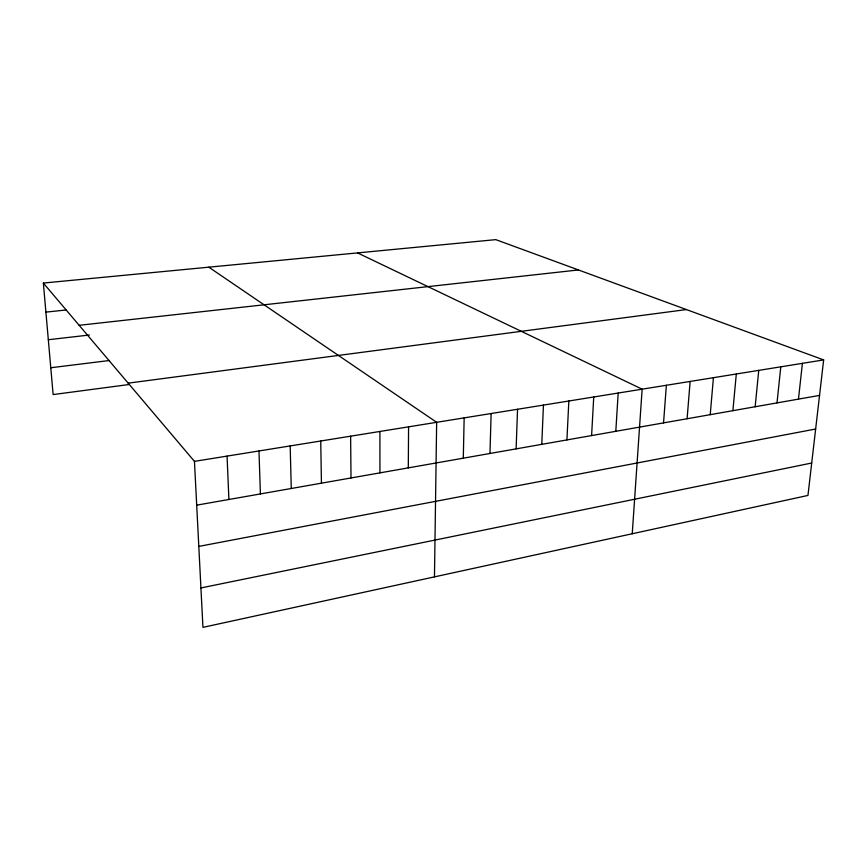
<?xml version="1.0" encoding="UTF-8"?>
<svg xmlns="http://www.w3.org/2000/svg" width="867" height="867" viewBox="0 0 867 867"><rect width="100%" height="100%" fill="white"/><g stroke="black" fill="none" stroke-linecap="round" stroke-linejoin="round"><path stroke-width="1.3" d="M408.303 467.877L408.574 426.835M434.465 576.88L436.654 422.316L208.806 267.177M463.292 458.177L464.159 417.872M489.974 453.484L491.123 413.526M516.125 448.868L517.545 409.267M541.777 444.348L543.446 405.095M566.92 439.927L568.839 400.998M591.597 435.57L593.743 396.978M615.798 431.311L618.182 393.044M632.238 533.758L642.144 389.175L357.529 252.904M663.548 422.901L666.365 385.273M687.097 418.75L690.132 381.437M710.214 414.675L713.433 377.687M732.886 410.676L736.311 373.991M755.146 406.753L758.755 370.372M777.005 402.906L780.788 366.828M798.464 399.123L802.409 363.338M823.65 359.913L807.957 495.436L202.943 627.361L194.457 461.363L43.35 283.054L495.794 239.639L823.65 359.913L194.457 461.363M200.927 587.945L811.707 463.021M198.803 546.405L815.652 429.013M196.701 505.158L819.543 395.406M129.183 384.504L53.136 394.572L43.35 283.054M128.164 383.149L686.415 309.562M50.785 367.749L109.578 360.488M48.324 339.723L89.409 335.02M79.146 325.298L578.43 269.951M45.897 312.12L66.065 309.985M227.067 456.107L228.899 499.479M258.973 450.959L260.414 493.93M290.185 445.931L291.258 488.489M320.736 441L321.44 483.179M350.626 436.177L351.005 477.966M379.909 431.463L379.941 472.873"/></g></svg>
